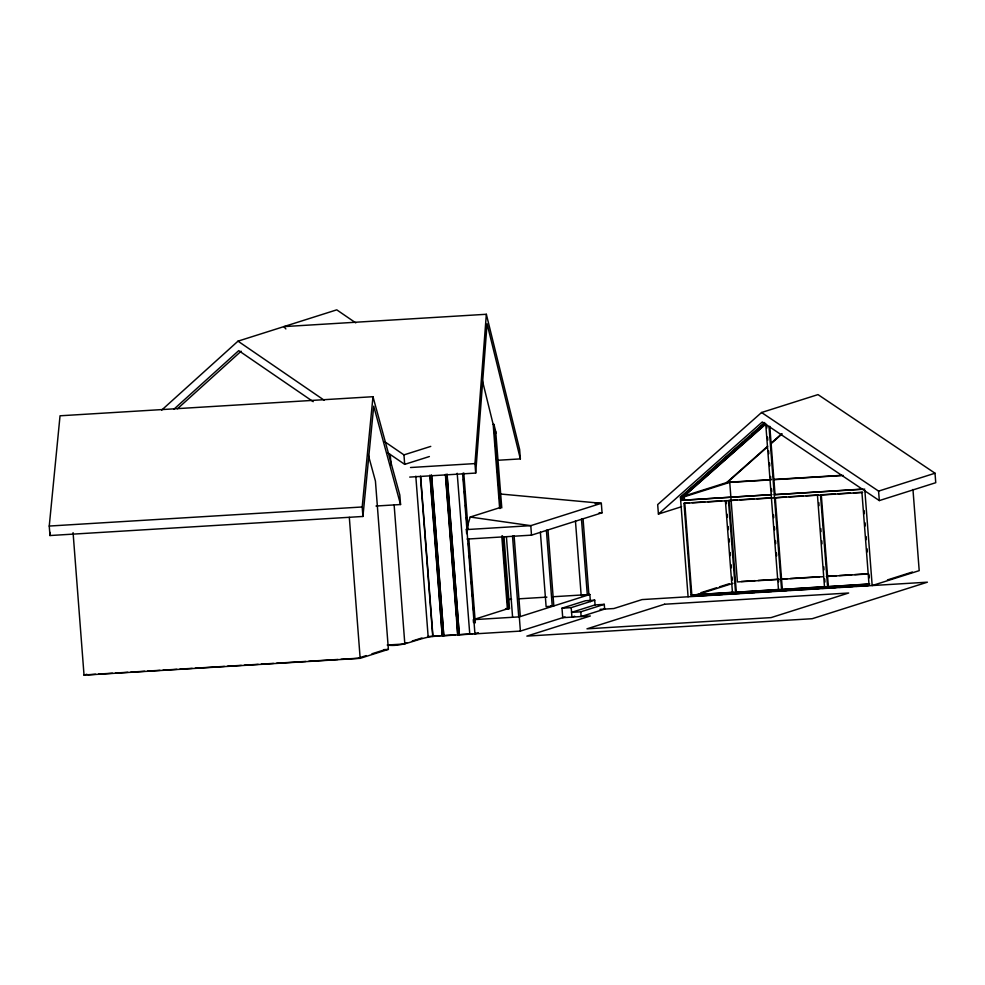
<?xml version="1.0" encoding="UTF-8"?>
<svg xmlns="http://www.w3.org/2000/svg" width="985" height="985" viewBox="0 0 985 985"><rect width="100%" height="100%" fill="white"/><g stroke="black" fill="none" stroke-linecap="round" stroke-linejoin="round"><path stroke-width="1.48" d="M409.711 477.085L475.681 473.071L474.955 463.59L486.344 314.277L283.852 326.614L285.872 328.928M475.681 473.071L487.07 323.757L520.351 458.899L497.351 460.303M400.55 504.529L373.709 406.189L362.923 516.46L49.976 535.532L49.25 526.052L60.036 415.793L372.983 396.709L399.824 495.049L400.55 504.529L375.999 506.031M49.976 535.532L50.284 532.479M362.923 516.46L362.197 506.979L372.983 396.709M466.668 533.661L466.348 529.598L470.202 517.039L500.774 507.349M161.651 410.129L238.001 341.155L336.759 309.844L355.757 322.871M173.877 409.231L238.727 350.635L313.205 401.671M177.448 408.763L241.153 351.202M658.411 514.059L762.291 421.986L879.322 500.589L935.75 482.699L935.024 473.219L818.006 394.603L761.565 412.506L657.684 504.579L658.411 514.059L681.571 506.709M688.096 596.775L680.426 497.216L764.717 422.516M698.303 481.825L681.214 496.969L684.279 496.785L729.737 482.367L771.157 479.843M701.714 478.796L742.727 442.45M745.005 440.43L749.56 436.392M751.838 434.373L764.372 423.267M681.46 500.134L680.672 500.38L771.969 494.618L682.211 500.281L682.026 497.917L765.714 423.747L778.482 589.683M765.345 424.51L682.026 497.917M726.671 482.551L767.684 446.217M771.095 443.188L781.351 434.102M767.327 446.968L727.459 482.305L680.426 497.216M770.738 443.94L782.139 433.843M384.95 441.859L403.961 454.885L430.765 446.39M501.784 507.903L495.714 431.529L494.938 431.578L495.258 433.006M387.598 452.657L404.687 464.366L429.374 456.535M73.075 532.639L84.033 675.156L86.852 674.257M467.087 539.078L531.506 535.15L602.057 512.779L601.33 503.298L499.851 493.953M853.515 492.82L862.712 492.254L861.937 492.5L868.992 584.167L691.039 595.014L683.984 503.347L689.365 502.818M736.928 499.924L728.469 500.639L735.524 592.305L779.258 589.436M862.478 489.089L774.247 494.679L864.756 489.151M774.493 497.831L786.018 496.933M761.565 412.506L878.583 491.109L935.024 473.219M474.696 619.22L508.555 608.484L505.49 608.681M366.297 655.591L357.875 658.263L341.007 659.285M371.911 653.806L384.532 649.804M406.706 642.774L402.557 644.091L387.216 645.027M412.235 641.026L421.925 637.96M84.033 675.156L360.165 658.325L388.385 649.374L375.433 481.062L368.181 454.516M387.967 645.187C403.85 647.01 417.726 638.083 432.957 636.421L520.4 631.089L565.033 616.942M575.449 520.966L581.175 595.482L582.751 594.989M540.371 532.085L546.109 606.6L552.24 606.231L553.804 605.726L547.956 529.696M581.175 595.482L588.882 594.608L583.034 518.578M473.502 622.52L473.28 619.676L519.304 616.869L589.843 594.497L590.397 601.613M469.771 634.18L457.2 473.28M474.376 633.897L478.242 632.666M600.05 609.37L613.852 608.533L642.072 599.582L927.402 582.184L812.182 618.715L526.852 636.113L590.335 615.982L562.731 617.669L561.992 608.188L585.509 600.739L594.718 600.173L595.075 604.913L571.559 612.362L580.768 611.808L604.285 604.347L604.642 609.087L581.138 616.548L580.768 611.808M561.992 608.188L571.202 607.622L594.718 600.173M574.698 616.228L571.928 617.115L571.202 607.622M691.039 595.014L733.234 592.244L732.458 592.49L725.403 500.823M700.914 592.711L716.587 587.75M719.444 586.838L729.417 583.674M693.403 595.876L733 583.329M805.964 495.714L818.227 494.962L817.451 495.221L824.494 586.875L825.282 586.629L781.548 589.498L769.014 426.579M869.767 583.92L827.572 586.691L820.517 495.024M887.485 579.919L912.418 572.014M482.207 379.865L493.19 424.461L493.953 424.412L495.714 431.529M495.061 433.068L496.021 432.957M410.523 467.518L474.955 463.59M770.405 479.695L727.459 482.305L729.737 482.367L737.408 581.938L823.312 576.693M773.484 479.498L840.981 475.386M774.235 479.658L843.258 475.447M49.25 526.052L362.197 506.979M595.186 503.667L601.33 503.298L530.78 525.658L466.348 529.598M692.443 502.633L704.706 501.894M707.784 501.697L721.586 500.86M739.994 499.74L753.796 498.89M756.874 498.706L769.137 497.954M789.083 496.748L802.886 495.898M835.108 493.941L821.293 494.778L828.348 586.444M838.173 493.756L850.449 493.005M683.984 503.347L861.937 492.5M598.991 512.963L602.057 512.779M741.249 581.495L755.064 580.658M758.13 580.473L778.076 579.254M781.142 579.069L787.274 578.688M790.339 578.503L819.495 576.73M827.166 576.262L836.363 575.696M839.429 575.511L851.705 574.76M854.771 574.575L868.585 573.738M826.378 576.508L867.797 573.984M508.543 599.459L511.609 599.274M519.28 598.806L546.897 597.119M553.028 596.75L589.843 594.497M693.477 596.257L707.279 595.408M710.345 595.223L722.621 594.472M725.686 594.287L739.501 593.45M742.567 593.253L754.842 592.514M757.908 592.317L771.711 591.48M774.776 591.295L787.052 590.544M790.118 590.36L819.274 588.587M822.34 588.39L836.142 587.553M839.208 587.368L853.022 586.518M856.088 586.334L868.364 585.595M550.738 605.923L553.804 605.726M595.075 604.913L604.285 604.347M475.361 633.589L476.124 633.54L474.942 633.909L462.593 473.354M427.601 636.544L439.876 635.793M442.942 635.608L455.218 634.857M458.284 634.672L472.098 633.835M383.781 649.657L388.385 649.374M87.887 674.725L95.557 674.257M98.623 674.06L112.438 673.223M115.504 673.038L127.767 672.287M130.845 672.102L144.647 671.253M147.713 671.068L159.989 670.329M163.054 670.132L176.857 669.295M179.935 669.111L192.198 668.359M195.276 668.175L224.42 666.389M227.486 666.205L241.288 665.367M244.366 665.183L258.168 664.333M261.234 664.149L273.51 663.397M276.576 663.213L305.719 661.44M308.785 661.255L337.941 659.47M470.202 517.039L530.78 525.658L531.506 535.15M238.001 341.155L324.139 400.193M486.344 314.277L519.624 449.419L520.351 458.899M912.96 489.471L919.202 570.647L872.181 585.558L864.879 490.739M878.583 491.109L879.322 500.589M864.128 510.587L864.362 513.641M865.064 522.813L865.298 525.867M866.123 536.554L866.357 539.608M867.071 548.78L867.305 551.834M869.066 574.747L869.299 577.801M818.818 502.609L819.052 505.662M820.813 528.576L821.047 531.629M821.761 540.802L821.995 543.855M823.755 566.769L823.989 569.822M824.691 578.983L824.925 582.049M769.79 426.333L775.035 494.421M775.281 497.585L782.324 589.252M766.613 425.015L766.847 428.032M767.537 437.118L767.771 440.135M768.583 450.736L768.817 453.753M769.519 462.839L769.753 465.868M770.566 476.457L770.799 479.486M771.501 488.56L771.735 491.589M773.496 514.576L773.742 517.63M774.444 526.803L774.678 529.856M775.503 540.543L775.737 543.609M776.439 552.77L776.672 555.823M778.433 578.737L778.679 581.79M729.257 500.392L736.312 592.047M726.191 500.577L726.425 503.63M727.25 514.33L727.484 517.384M728.186 526.544L728.42 529.61M729.122 538.77L729.356 541.824M730.18 552.523L730.414 555.577M731.129 564.737L731.362 567.791M732.064 576.964L732.298 580.017M684.279 496.785L684.526 499.949M684.772 503.101L691.815 594.768M682.753 496.871L682.987 500.035M581.47 519.07L587.319 595.112M546.392 530.189L552.24 606.231M519.304 616.869L520.4 631.089M506.401 536.628L512.594 617.226M504.024 536.96L509.553 608.841M493.953 424.412L500.417 508.445M502.535 535.951L508.186 609.284M493.19 424.461L499.654 508.494M501.771 536L507.41 609.333M463.763 472.886L468.121 529.499M468.823 538.672L475.299 622.828M463.467 479.042L463.701 482.108M464.403 491.293L464.649 494.347M465.462 505.059L465.708 508.125M466.41 517.297L466.644 520.363M468.417 543.314L468.651 546.367M469.352 555.552L469.586 558.606M470.301 567.791L470.645 572.384M471.359 581.556L471.593 584.622M472.295 593.807L472.529 596.861M473.243 606.046L473.588 610.638M447.104 474.216L459.269 634.869L446.907 474.277M445.922 478.907L448.631 514.072M448.864 517.137L451.573 552.314M451.807 555.368L453.58 578.306M453.814 581.372L456.523 616.548M456.757 619.602L457.729 634.956L445.38 474.376M431.627 475.164L443.779 635.805L431.43 475.226M430.088 475.262L436.798 562.435M437.032 565.488L442.253 635.904L429.891 475.324M420.644 476.358L432.957 636.421M420.447 476.42L432.76 636.482M415.805 476.174L428.155 636.766M403.961 454.885L404.687 464.366M390.245 454.516L391.07 465.215M394.135 504.985L404.847 644.153M349.318 517.334L360.165 658.325M514.096 535.754L512.532 536.259L518.738 616.856L520.302 616.351L514.096 535.754M664.579 604.236L586.974 628.836L771.07 617.607L848.664 593.007L664.579 604.236"/></g></svg>
